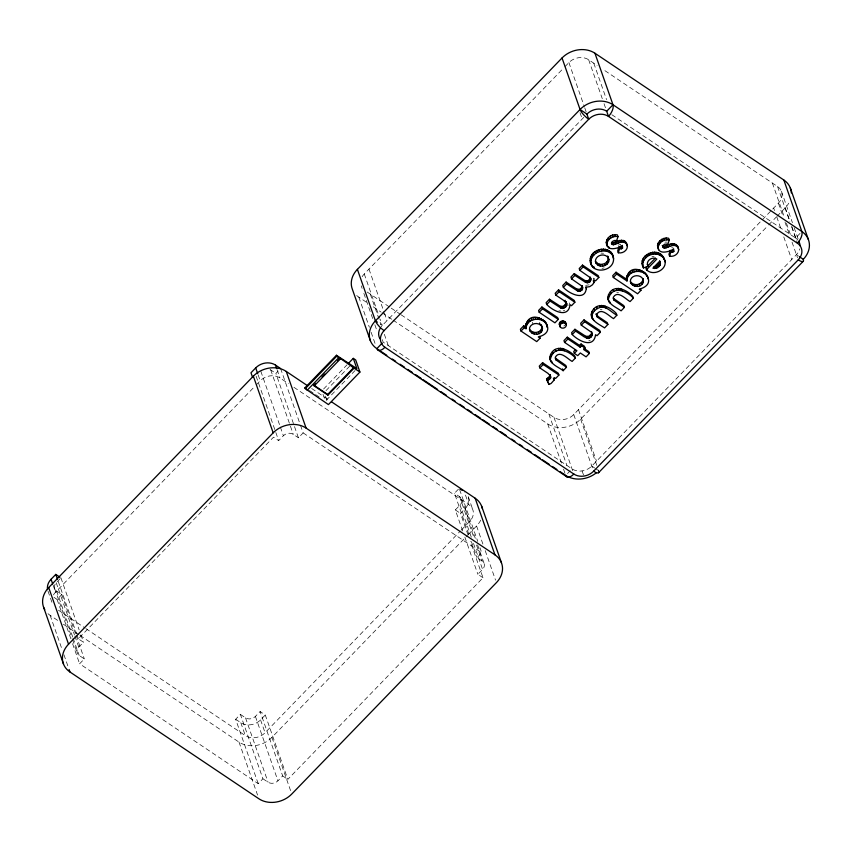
<?xml version="1.0" encoding="UTF-8"?>
<svg xmlns="http://www.w3.org/2000/svg" width="852" height="852" viewBox="0 0 852 852"><rect width="100%" height="100%" fill="white"/><g stroke="black" fill="none" stroke-linecap="round" stroke-linejoin="round"><path stroke-width="0.64" stroke-dasharray="4.26 3.19" d="M593.29 280.809L593.45 278.114L594.898 279.094M569.008 305.772L569.456 302.897M72.686 636.881L56.637 591.075A7.114 5.826 -19.3 0 1 56.211 582.736L60.151 578.678M53.474 594.92A14.239 11.651 -19.3 0 1 55.572 592.161L254.567 386.616M256.271 384.848L260.211 380.78A14.239 11.651 -19.3 0 1 279.957 377.937L288.423 383.613M362.164 276.73A14.239 11.651 -19.3 0 1 364.262 273.961L563.247 68.426M564.961 66.658L568.902 62.59A14.239 11.651 -19.3 0 1 588.647 59.746L597.103 65.423M70.822 638.67L57.073 599.414L61.791 594.536L56.637 591.075M300.511 425.372L303.152 432.901L298.424 437.779L275.878 373.4L279.818 369.331M258.199 783.648L235.653 719.258L240.381 714.381L262.927 778.771L258.199 783.648L79.619 663.793L84.337 658.916L79.193 655.454A7.114 5.826 -19.3 0 1 78.757 647.126L83.485 642.248L78.331 638.787L273.524 437.161L278.679 440.622L283.397 435.745A7.114 5.826 -19.3 0 1 293.28 434.328L298.424 437.779M583.79 117.352L382.292 325.475A14.239 11.651 -19.3 0 0 381.153 326.806M323.6 389.013L346.988 364.858M325.997 390.621L351.184 364.613M326.305 400.238L355.092 370.513M468.77 534.108L454.467 493.255L459.185 488.377M240.381 714.381L245.525 717.842A7.114 5.826 -19.3 0 0 255.398 716.415L260.126 711.537L265.281 714.998L287.827 779.378L483.02 577.762L470.261 541.329M462.689 530.966L455.319 509.922L460.048 505.044A7.114 5.826 -19.3 0 0 459.611 496.705L454.467 493.255M235.653 719.258L240.807 722.72A14.239 11.651 -19.3 0 0 260.552 719.876L265.281 714.998M468.057 535.045L460.474 513.383L465.192 508.506A14.239 11.651 -19.3 0 0 467.556 495.214M85.828 628.563L245.312 735.596A14.239 11.651 -19.3 0 0 265.068 732.752L460.357 531.03M461.283 530.082L469.708 521.381A14.239 11.651 -19.3 0 0 468.845 504.703L464.34 491.828M401.132 314.803L554.002 417.405A14.239 11.651 -19.3 0 0 573.747 414.562L778.387 203.181A14.239 11.651 -19.3 0 0 777.535 186.513L602.62 69.118M79.96 635.347L239.018 742.103A23.728 19.415 -19.3 0 0 271.937 737.363L467.354 535.503M468.28 534.555L476.577 525.982A23.728 19.415 -19.3 0 0 480.922 519.731M393.06 320.118L547.708 423.902A23.728 19.415 -19.3 0 0 580.617 419.173L767.748 225.886M768.664 224.928L776.044 217.313M776.96 216.365L785.256 207.792A23.728 19.415 -19.3 0 0 788.75 203.191M483.02 577.762L477.865 574.301L482.594 569.424A7.114 5.826 -19.3 0 0 482.157 561.095L477.013 557.634L481.731 552.756L479.974 547.729M567.538 473.552L570.244 470.762M611.832 114.711L795.576 238.017L800.071 233.373M262.927 778.771L268.071 782.221A7.114 5.826 -19.3 0 0 277.954 780.805L282.672 775.927L260.126 711.537M382.271 339.628L383.155 342.142L572.043 468.909A14.239 11.651 -19.3 0 0 591.789 466.065L796.428 254.695A14.239 11.651 -19.3 0 0 799.772 248.89M563.843 326.007L564.855 325.262M563.289 310.831L564.738 310.256M588.764 340.864L590.212 340.289M618.126 245.216L620.469 244.332L621.097 246.132M589.105 284.834L585.686 285.388M602.002 268.401L604.238 267.879M664.933 242.106L667.276 242.138M651.961 256.388L654.112 256.463M601.033 253.087L603.514 253.278M671.727 247.719L673.112 247.825M558.912 310.767L560.808 311.012M616.773 292.47L618.531 292.737M600.255 309.532L602.013 309.798M796.428 254.695L798.388 256.005M367.18 292.023L390.109 307.412M391.217 308.147L400.035 314.068M356.711 295.495A23.728 19.415 -19.3 0 0 358.82 297.135L367.659 303.067M373.176 306.773L380.908 311.97M382.015 312.705L391.952 319.383M380.333 324.154L382.292 325.475L380.098 319.191M591.789 466.065L594.728 468.046M595.718 468.707L598.658 470.677L597.337 466.907M311.662 388.491L329.341 400.344M309.436 390.45L320.086 397.596M270.02 369.534A7.114 5.826 -19.3 0 1 270.723 369.938L275.878 373.4M293.929 387.319L468.845 504.703M455.319 509.922L460.474 513.383M303.152 432.901L481.731 552.756M53.974 597.337L57.073 599.414M58.49 610.213L84.731 627.817M48.021 613.685A23.728 19.415 -19.3 0 0 50.13 615.336L58.969 621.268M63.389 624.228L78.853 634.602M282.672 775.927L287.827 779.378M781.422 191.274L792.424 222.681M794.181 227.708L798.143 239.018M785.256 207.792L790.102 221.616M791.859 226.643L796.258 239.199M777.535 186.513L789.857 221.69M791.614 226.717L797.014 242.138M772.381 183.052L784.266 216.972M786.46 223.256L790.422 234.566M778.387 203.181L783.233 217.004M784.99 222.031L789.836 235.844M792.03 242.128L797.515 257.783M773.669 208.058L774.553 210.572M776.747 216.855L781.146 229.422M783.787 236.952L791.71 259.572M593.801 63.208L606.56 99.641M588.647 59.746L602.289 98.694M604.047 103.72L605.804 108.736M568.902 62.59L584.302 106.553M584.738 107.81L586.932 114.093M580.01 112.688L582.214 118.971M578.476 409.684L596.506 461.188M580.617 419.173L596.901 465.65M573.747 414.562L593.588 471.22M532.383 322.237L533.022 324.037M582.097 470.943L583.897 476.087M554.002 417.405L573.481 473.03M548.848 413.944L566.889 465.448M547.708 423.902L561.788 464.106M563.545 469.132L565.739 475.416M468.227 496.599L472.732 509.475M476.577 525.982L483.041 544.46M485.203 550.616L495.555 580.18M459.601 489.549L477.77 541.446M465.192 508.506L469.708 521.381M461.56 499.091L475.863 539.944M477.599 544.897L484.106 563.47M459.611 496.705L474.362 538.805M476.524 544.992L482.157 561.095M460.048 505.044L471.316 537.239M473.488 543.427L482.594 569.424M471.369 541.542L477.013 557.634M464.862 537.165L477.865 574.301M368.98 269.083L383.943 311.8M384.38 313.057L387.021 320.597M364.262 273.961L379.651 317.934M370.269 294.089L380.823 324.239M384.348 334.293L388.31 345.603M361.227 285.867L362.111 288.381M363.868 293.407L372.665 318.531M374.869 324.814L377.063 331.098M358.82 297.135L369.374 327.285M371.142 332.312L375.54 344.879M325.475 396.116L327.168 400.951M323.004 394.306L324.601 398.885M280.606 368.522L300.064 424.115M277.092 369.747L279.957 377.937M270.723 369.938L293.28 434.328M260.85 371.365L279.935 425.84M280.361 427.076L283.397 435.745M258.167 374.933L260.211 380.78M256.132 376.243L278.679 440.622M271.937 737.363L291.341 792.786M260.552 719.876L265.068 732.752M255.398 716.415L277.954 780.805M245.525 717.842L268.071 782.221M240.807 722.72L245.312 735.596M239.018 742.103L257.57 795.065M60.939 577.858L79.151 629.862M80.876 634.815L83.485 642.248M58.245 581.426L76.573 633.76M77.01 635.017L78.331 638.787M61.791 594.536L75.668 634.154M76.105 635.39L84.337 658.916M56.211 582.736L74.422 634.74M74.859 635.975L78.757 647.126M73.123 638.127L79.193 655.454M54.698 588.689L72.047 638.223M72.473 639.458L77.244 653.079M53.112 585.132L55.572 592.161M72.58 643.697L79.619 663.793M48.032 591.192L52.132 602.896M50.13 615.336L62.207 649.82M63.932 654.751L68.682 668.298M795.576 238.017A14.239 11.651 -19.3 0 1 797.919 240.147"/><path stroke-width="1.28" d="M550.072 376.009L550.083 374.56L550.712 377.809L547.208 380.642L546.569 378.842L550.072 376.009L550.712 377.809M646.498 269.743L656.828 259.061C652.344 256.005 645.188 260.936 647.999 266.175L643.484 267.933C635.986 254.929 659.384 245.301 664.049 258.795C669.555 268.54 653.591 277.262 646.498 269.743L645.869 267.933L655.337 258.156M566.793 305.25L566.207 301.885L566.793 305.25L565.675 306.912L562.671 308.477L560.978 308.104L550.083 301.044L549.455 299.233L546.111 302.694L546.739 304.494C552.66 310.692 568.263 319.042 570.084 304.707L571.543 305.676L574.887 302.226L574.248 300.415L558.529 289.861L555.184 293.322L555.813 295.122L563.396 300.213L566.836 303.685M592.278 335.283L592.321 333.707L591.213 332.099L581.298 325.155L580.659 323.345L584.003 319.894L599.733 330.448L600.362 332.248L597.018 335.709L595.569 334.729C593.737 349.075 578.146 340.725 572.224 334.527L571.586 332.717L574.93 329.266L575.569 331.066L584.344 336.966L588.157 338.51L591.16 336.945L592.278 335.283L591.693 331.907M626.358 279.147C630.118 254.94 664.901 282.236 639.245 289.179L640.949 290.33L637.605 293.78L613.323 277.486L612.694 275.686L616.039 272.225L626.358 279.147L626.987 280.958L616.667 274.035L616.039 272.225M626.987 280.958C626.71 270.041 644.197 267.89 647.935 277.603M643.484 267.933C639.053 256.207 657.755 248.614 664.049 258.795M593.919 282.608L594.078 279.914L595.537 280.894L598.86 277.454L598.232 275.654L582.502 265.1L579.179 268.54L579.807 270.34L589.903 277.39L590.905 278.881L589.999 281.767L587.284 282.789L585.558 282.332L574.887 275.42L574.259 273.609L570.915 277.07L571.543 278.87L581.671 285.931L582.672 287.412L581.799 290.244L579.136 291.363L577.496 290.894L566.708 283.865L566.079 282.065L562.725 285.526L563.364 287.326C568.966 293.652 586.101 302.087 586.314 287.199L589.733 286.634L592.502 284.76L593.919 282.608L593.29 280.809M613.578 258.923C613.823 272.161 590.543 274.823 590.18 260.435C589.967 247.282 613.227 244.417 613.578 258.923L612.663 255.27M547.208 380.642L549.007 384.444L551.116 383.464L554.013 380.184L554.205 377.542L555.6 378.48L558.933 375.04L558.305 373.24L542.575 362.686L539.252 366.126L539.88 367.926L548.028 373.4L550.722 376.36M591.107 264.099C588.615 252.852 606.464 245.727 612.609 255.419M596.645 315.709L596.805 314.313C601.171 306.89 609.191 316.305 613.557 318.627L616.88 315.187L616.252 313.387C610.17 306.635 597.38 300.82 591.938 311.608C588.551 319.979 599.393 324.292 604.569 327.903L607.902 324.463L607.263 322.663L598.242 316.603L596.017 313.909L597.337 317.082L607.902 324.463M542.362 330.374L541.957 326.518L542.362 330.374C540.104 335.997 530.807 335.368 529.475 329.458L529.752 327.392C531.808 322.578 538.869 322.258 541.84 326.359M643.228 282.534L642.823 278.679L643.228 282.534C640.981 288.157 631.641 287.539 630.352 281.597L630.629 279.541C632.866 273.971 642.163 274.61 643.452 280.478M596.123 263.311L595.495 261.511C598.956 266.708 608.232 264.376 608.317 258.028L608.946 259.828C608.861 266.175 599.584 268.508 596.123 263.311L595.399 261.33C595.527 254.993 604.771 252.629 608.243 257.847L607.614 256.047L608.946 259.828M559.274 324.143C559.519 319.638 566.921 320.192 566.314 325.027C566.324 327.956 561.862 329.415 560.201 326.955L559.274 324.143L560.318 325.922M566.314 325.027L566.037 324.016C564.173 321.14 558.667 323.664 560.201 326.955M565.504 324.292L565.398 322.216M525.375 326.912C529.635 302.748 564.035 330.352 538.262 336.945L540.083 338.169L536.739 341.62L521.009 331.066L520.38 329.266L523.724 325.805L525.375 326.912L526.003 328.712L524.363 327.615L523.724 325.805M526.003 328.712C526.078 317.796 543.331 315.847 547.133 325.485M626.859 244.407C623.376 239.274 617.817 243.81 613.483 244.769L612.226 244.471L611.598 242.671L612.854 242.969C617.966 240.381 626.848 237.74 627.413 246.42C627.178 250.829 622.45 253.683 618.328 252.788L617.689 250.978L618.85 247.059L620.671 247.037L622.365 245.344M662.228 245.461L664.123 246.356C669.235 243.778 678.117 241.137 678.682 249.817C678.448 254.215 673.719 257.08 669.587 256.175L668.958 254.375L670.119 250.456L671.93 250.435L673.634 248.731M618.85 247.059L619.479 248.869L621.3 248.848L622.546 248.177L622.482 246.239C616.816 248.241 606.741 252.192 606.251 242.266C606.741 237.058 612.492 233.672 617.412 234.854L618.041 236.654L616.635 240.552L614.292 240.52L612.237 241.606L611.385 243.193L612.226 244.471M607.455 246.42L606.89 244.077C607.369 238.858 613.12 235.471 618.041 236.654M670.119 250.456L670.748 252.267L672.569 252.235L673.815 251.574L673.74 249.636C668.085 251.638 658.01 255.589 657.52 245.664C658.01 240.445 663.751 237.069 668.671 238.24L669.31 240.051L667.904 243.949L664.432 244.29L662.867 245.834L662.856 247.272L664.752 248.166C669.086 247.197 674.646 242.671 678.128 247.804M658.724 249.817L658.149 247.463C658.639 242.256 664.39 238.869 669.31 240.051M549.796 357.19C553.214 343.132 567.741 348.362 574.823 356.179L575.451 357.978L572.129 361.418C567.762 359.097 559.743 349.693 555.366 357.105L555.909 359.874L566.473 367.265L563.14 370.705C558.475 366.807 549.934 364.528 549.796 357.19L550.605 360.588M550.424 358.99C553.843 344.943 568.369 350.161 575.451 357.978M592.033 317.796C591.182 312.748 595.878 308.499 600.426 307.348C606.986 306.049 611.587 312.641 616.88 315.187M607.742 297.327C611.161 283.279 625.688 288.508 632.77 296.326L633.398 298.125L630.075 301.565C625.709 299.244 617.689 289.829 613.323 297.252L613.855 300.021L624.42 307.402L621.087 310.842C616.102 307.039 608.158 304.601 607.742 297.327L609.148 302.098M608.371 299.137C611.8 285.079 626.327 290.308 633.398 298.125M654.634 268.572L654.006 266.761L657.137 266.005L659.853 262.171L660.098 265.366L656.264 268.433L652.888 268.199L659.586 261.287L660.481 263.971M618.328 252.788L619.479 248.869M669.587 256.175L670.748 252.267M566.079 282.065L576.868 289.094L579.914 289.329L582.076 287.017L582.044 285.612L582.672 287.412M574.259 273.609L584.919 280.532L588.136 280.798L590.298 278.519L590.266 277.081L590.905 278.881M530.253 331.428L529.614 329.628C532.585 333.76 539.667 333.388 541.723 328.574M631.108 283.578L630.469 281.778C633.441 285.921 640.534 285.548 642.589 280.734M549.455 299.233L560.35 306.294L563.534 306.294L566.165 303.45M574.93 329.266L585.835 336.327L589.02 336.316L591.65 333.473M47.595 589.722A14.239 11.651 -19.3 0 1 51.056 579.285L55.785 574.408L59.906 577.166M280.606 368.522L275.452 365.061A14.239 11.651 -19.3 0 0 255.706 367.904L250.978 372.782L252.618 377.468M44.762 609.681A23.728 19.415 -19.3 0 1 48.702 587.55L253.342 376.169A23.728 19.415 -19.3 0 1 286.261 371.44L307.242 385.519M370.375 340.704L352.345 289.201A23.728 19.415 -19.3 0 1 357.393 269.36L562.032 57.979A23.728 19.415 -19.3 0 1 594.941 53.239L783.829 180.006A23.728 19.415 -19.3 0 1 791.359 192.925M353.282 358.351L355.689 359.959L359.927 372.068L328.446 404.583L305.261 388.672L304.952 387.788L336.444 355.263L356.892 368.65L353.282 358.351L348.787 362.995M305.261 388.672L336.753 356.147L336.444 355.263M307.146 390.301L338.627 357.776L340.353 358.926L314.196 385.935L327.935 395.158L354.091 368.149L340.097 358.223L337.392 361.014M379.065 350.129L376.861 348.649A23.728 19.415 -19.3 0 1 375.423 320.863L580.063 109.482A23.728 19.415 -19.3 0 1 612.982 104.753L801.87 231.52A23.728 19.415 -19.3 0 1 803.298 259.306A9.489 2.854 44.1 0 1 798.239 259.839L593.588 471.22A14.239 11.651 -19.3 0 1 573.843 474.063A9.489 4.654 -56.1 0 1 565.739 475.416L560.222 471.71M314.196 385.935L313.951 385.232L315.751 383.368M322.067 376.85L324.772 374.049M69.971 671.994A23.728 19.415 -19.3 0 1 68.543 644.208L273.183 432.827A23.728 19.415 -19.3 0 1 306.102 428.098L494.98 554.865A23.728 19.415 -19.3 0 1 496.418 582.64L291.778 794.021A23.728 19.415 -19.3 0 1 258.859 798.761L69.971 671.994L69.108 669.523M573.843 474.063L384.955 347.296A14.239 11.651 -19.3 0 1 384.103 330.619L588.743 119.248A14.239 11.651 -19.3 0 1 608.488 116.404L797.376 243.171A14.239 11.651 -19.3 0 1 798.239 259.839M327.935 395.158L327.69 394.444L353.836 367.436M382.25 343.068L376.861 348.649A9.489 4.654 -56.1 0 0 384.955 347.296M562.032 57.979L580.063 109.482L586.932 114.093A14.239 11.651 -19.3 0 1 606.688 111.25L612.982 104.753L594.941 53.239M541.904 307.039L538.57 310.479L539.209 312.279L554.929 322.833L558.262 319.393L557.634 317.594L541.904 307.039L542.532 308.839L558.262 319.393M521.009 331.066L524.363 327.615M539.209 312.279L542.532 308.839M546.739 304.494L550.083 301.044M555.813 295.122L559.157 291.672L558.529 289.861M563.364 287.326L566.708 283.865M571.543 278.87L574.887 275.42M579.807 270.34L583.141 266.9L582.502 265.1M613.323 277.486L616.667 274.035M579.616 345.443L581.043 343.984L581.671 345.784L580.244 347.254L579.616 345.443L567.283 337.168L563.949 340.608L564.578 342.408L576.921 350.694L574.333 353.367L577.72 355.646L580.308 352.962L586.069 356.839L589.403 353.399L588.775 351.588L583.971 348.372M539.88 367.926L543.214 364.486L542.575 362.686M564.578 342.408L567.911 338.968L567.283 337.168M572.224 334.527L575.569 331.066M581.298 325.155L584.642 321.694L584.003 319.894M575.419 349.778L573.694 351.567L574.333 353.367M581.043 343.984L584.429 346.253L585.058 348.063L583.641 349.522L589.403 353.399M598.498 472.764L803.138 261.383M304.952 387.788L306.241 388.31M799.378 256.665L803.298 259.306M583.141 266.9L598.86 277.454M559.157 291.672L574.887 302.226M584.642 321.694L600.362 332.248M581.671 345.784L585.058 348.063M567.911 338.968L580.244 347.254M543.214 364.486L558.933 375.04M357.393 269.36L375.423 320.863L377.393 322.184M381.27 351.61L386.797 355.316M392.325 359.022L395.637 361.248M400.057 364.219L404.476 367.18M407.788 369.406L412.208 372.367M415.52 374.592L421.037 378.299M423.252 379.779L437.608 389.417M440.921 391.643L446.448 395.349M451.965 399.055L455.287 401.281M459.697 404.242L464.116 407.213M467.439 409.439L471.848 412.4M475.171 414.626L480.688 418.332M482.903 419.812L489.527 424.264M492.839 426.49L497.259 429.451M500.571 431.676L506.099 435.383M511.615 439.089L514.928 441.315M519.347 444.275L522.659 446.501M527.079 449.462L531.499 452.433M534.811 454.659L540.338 458.365M542.543 459.846L549.178 464.297M552.49 466.513L556.91 469.484M378.022 350.119L566.91 476.886M354.091 368.149L359.927 372.068M313.951 385.232L327.69 394.444M331.545 401.835L475.139 498.207A23.728 19.415 -19.3 0 1 482.338 508.58M460.218 489.069L462.274 490.443M336.753 356.147L338.627 357.776M591.394 315.996L593.812 320.501M663.42 256.985L665.295 262.043M546.569 378.842L549.007 384.444M607.913 298.935L608.52 300.298M549.966 358.788L551.201 361.962M590.468 262.299L591.821 265.771M541.201 324.559L542.586 328.318M790.305 187.951L808.346 239.455M783.829 180.006L801.87 231.52A9.489 4.654 -56.1 0 1 797.376 243.171M678.682 249.817L677.5 245.994M675.945 244.407L676.573 246.207M674.347 243.661L674.976 245.461M672.654 243.491L673.282 245.291M671.078 243.8L671.706 245.6M673.187 249.764L673.815 251.574M671.93 250.435L672.569 252.235M669.065 244.556L669.693 246.356M666.104 238.027L666.733 239.827M667.51 245.259L668.138 247.059M663.74 238.411L664.379 240.211M665.966 245.94L666.605 247.74M661.599 239.38L662.238 241.191M664.123 246.356L664.752 248.166M662.856 246.068L663.495 247.868M659.682 240.956L660.311 242.767M658.085 243.225L658.713 245.035M662.174 255.547L662.813 257.347M657.52 245.664L658.149 247.463M660.524 254.237L661.152 256.037M658.607 253.161L659.246 254.961M659.693 260.787L660.321 262.586M656.636 252.458L657.275 254.269M606.688 111.25L608.488 116.404A9.489 4.654 -56.1 0 0 612.982 104.753M659.469 263.566L660.098 265.366M654.613 252.139L655.241 253.949M658.532 264.876L659.16 266.676M652.525 252.203L653.154 254.002M657.137 266.005L657.765 267.805M655.625 266.633L656.264 268.433M650.481 252.629L651.109 254.428M648.564 253.406L649.192 255.217M646.764 254.546L647.392 256.345M645.092 256.037L645.72 257.837M647.371 264.376L647.999 266.175M643.26 258.358L643.888 260.169M646.711 268.529L647.339 270.329M642.28 260.755L642.909 262.565M646.487 274.227L647.126 276.027M648.372 279.339L647.307 275.803M642.152 263.321L642.781 265.121M645.283 272.789L645.912 274.6M643.686 271.511L644.314 273.311M641.865 270.499L642.504 272.299M586.932 114.093L588.743 119.248A9.489 2.854 44.1 0 1 580.063 109.482M639.958 269.839L640.587 271.639M637.956 269.53L638.585 271.33M641.375 282.598L642.003 284.398M635.848 269.562L636.487 271.362M626.784 244.62L627.413 246.42M624.676 241.01L625.315 242.82M639.373 284.067L640.001 285.867M633.803 269.935L634.431 271.735M640.321 288.53L640.949 290.33M623.078 240.264L623.717 242.064M621.385 240.094L622.024 241.893M637.008 284.717L637.637 286.517M631.928 270.627L632.557 272.427M619.809 240.402L620.437 242.213M621.917 246.377L622.546 248.177M630.214 271.65L630.842 273.449M634.516 284.504L635.155 286.304M620.671 247.037L621.3 248.848M617.796 241.159L618.424 242.969M628.669 272.991L629.298 274.791M632.216 283.439L632.844 285.239M614.835 234.63L615.463 236.43M616.241 241.861L616.869 243.661M627.573 274.365L628.201 276.165M612.481 235.014L613.11 236.813M626.816 275.846L627.455 277.645M614.707 242.543L615.336 244.343M626.412 277.443L627.04 279.243M610.341 235.993L610.969 237.793M612.854 242.969L613.483 244.769M608.413 237.559L609.042 239.369M611.981 253.619L613.291 257.07M606.816 239.838L607.444 241.638M610.884 252.171L611.512 253.971M608.53 246.42L609.159 248.22M609.382 250.925L610.011 252.725M606.251 242.266L606.89 244.077M621.662 289.041L622.301 290.851M607.519 249.902L608.147 251.713M619.99 288.455L620.618 290.255M605.527 249.274L606.155 251.074M618.243 288.264L618.871 290.074M607.987 260.137L608.626 261.937M624.42 307.402L623.792 305.602L613.227 298.211L613.855 300.021M603.418 249.018L604.047 250.829M616.316 288.477L616.944 290.287M606.613 262.16L607.242 263.96M601.182 249.157L601.821 250.957M604.515 263.726L605.144 265.536M613.195 289.648L613.834 291.459M598.967 249.647L599.595 251.446M602.098 264.45L602.726 266.25M596.911 250.477L597.55 252.277M610.437 291.821L611.065 293.631M599.616 264.28L600.245 266.08M595.037 251.638L595.665 253.438M608.456 294.547L609.095 296.347M597.263 263.193L597.891 265.004M593.333 253.14L593.961 254.95M609.702 301.64L610.33 303.44M591.906 254.865L592.545 256.665M590.905 256.654L591.544 258.454M593.876 266.729L594.504 268.529M590.329 258.518L590.968 260.318M592.321 265.441L592.949 267.24M590.18 260.435L590.819 262.246M605.144 306.102L605.772 307.913M603.472 305.517L604.1 307.316M601.725 305.325L602.353 307.135M590.298 278.519L590.926 280.319M599.797 305.538L600.426 307.348M589.36 279.967L589.999 281.767M588.136 280.798L588.764 282.598M596.677 306.709L597.316 308.52M586.655 280.979L587.284 282.789M584.919 280.532L585.558 282.332M596.709 315.283L597.337 317.082M593.919 308.882L594.547 310.692M585.846 286.954L586.485 288.764M591.938 311.608L592.577 313.408M582.076 287.017L582.704 288.817M591.224 314.399L591.852 316.198M592.002 317.359L592.63 319.159M581.16 288.434L581.799 290.244M579.914 289.329L580.542 291.128M578.508 289.552L579.136 291.363M576.868 289.094L577.496 290.894M590.532 335.145L591.16 336.945M589.02 336.316L589.648 338.127M587.518 336.7L588.157 338.51M585.835 336.327L586.464 338.127M565.1 300.266L565.728 302.066M565.046 305.112L565.675 306.912M563.534 306.294L564.162 308.094M562.043 306.677L562.671 308.477M560.35 306.294L560.978 308.104M564.674 321.46L565.302 323.259M563.587 321.002L564.216 322.802M562.341 320.98L562.97 322.78M561.117 321.353L561.745 323.153M560.105 322.099L560.744 323.909M559.444 323.078L560.083 324.878M563.715 348.905L564.343 350.704M562.043 348.308L562.671 350.108M560.297 348.127L560.925 349.927M566.473 367.265L565.834 365.455L555.28 358.074L555.909 359.874M558.358 348.34L558.997 350.14M562.512 368.895L563.14 370.705M545.706 322.109L546.334 323.92M555.248 349.512L555.887 351.312M544.524 320.703L545.152 322.503M542.948 319.436L543.576 321.236M541.105 318.403L541.734 320.203M552.49 351.684L553.118 353.484M539.156 317.721L539.795 319.521M539.54 322.951L540.179 324.761M550.509 354.4L551.137 356.211M537.133 317.391L537.761 319.191M551.745 361.493L552.384 363.293M540.509 330.438L541.137 332.237M535.003 317.413L535.631 319.212M538.507 331.907L539.135 333.707M532.926 317.796L533.565 319.596M539.454 336.359L540.083 338.169M553.374 378.384L554.013 380.184M536.142 332.546L536.771 334.357M531.02 318.51L531.648 320.309M529.284 319.553L529.912 321.364M533.65 332.344L534.289 334.144M549.167 377.425L549.796 379.225M548.07 378.245L548.699 380.045M527.697 320.938L528.336 322.738M531.35 331.279L531.978 333.079M526.664 322.226L527.303 324.026M525.94 323.653L526.568 325.453M481.625 506.141L501.466 562.799M475.139 498.207L494.98 554.865M340.097 358.223L340.353 358.926M286.261 371.44L306.102 428.098M275.452 365.061L276.676 368.575M255.706 367.904L257.751 373.762M253.342 376.169L273.183 432.827M55.785 574.408L57.425 579.083M51.056 579.285L52.696 583.961M48.702 587.55L68.543 644.208M43.654 607.391L63.495 664.049M664.251 258.55L664.667 260.243M546.494 323.675L546.899 327.157M598.881 471.593A9.489 2.854 44.1 0 1 593.588 471.22M384.103 330.619A9.489 2.854 44.1 0 1 375.423 320.863M596.453 472.7A23.728 19.415 -19.3 0 1 568.124 476.779M567.304 476.353A23.728 19.415 -19.3 0 1 565.739 475.416M379.928 338.755A14.239 11.651 -19.3 0 1 380.205 328.233M798.793 241.414A14.239 11.651 -19.3 0 1 800.092 245.77"/></g></svg>
